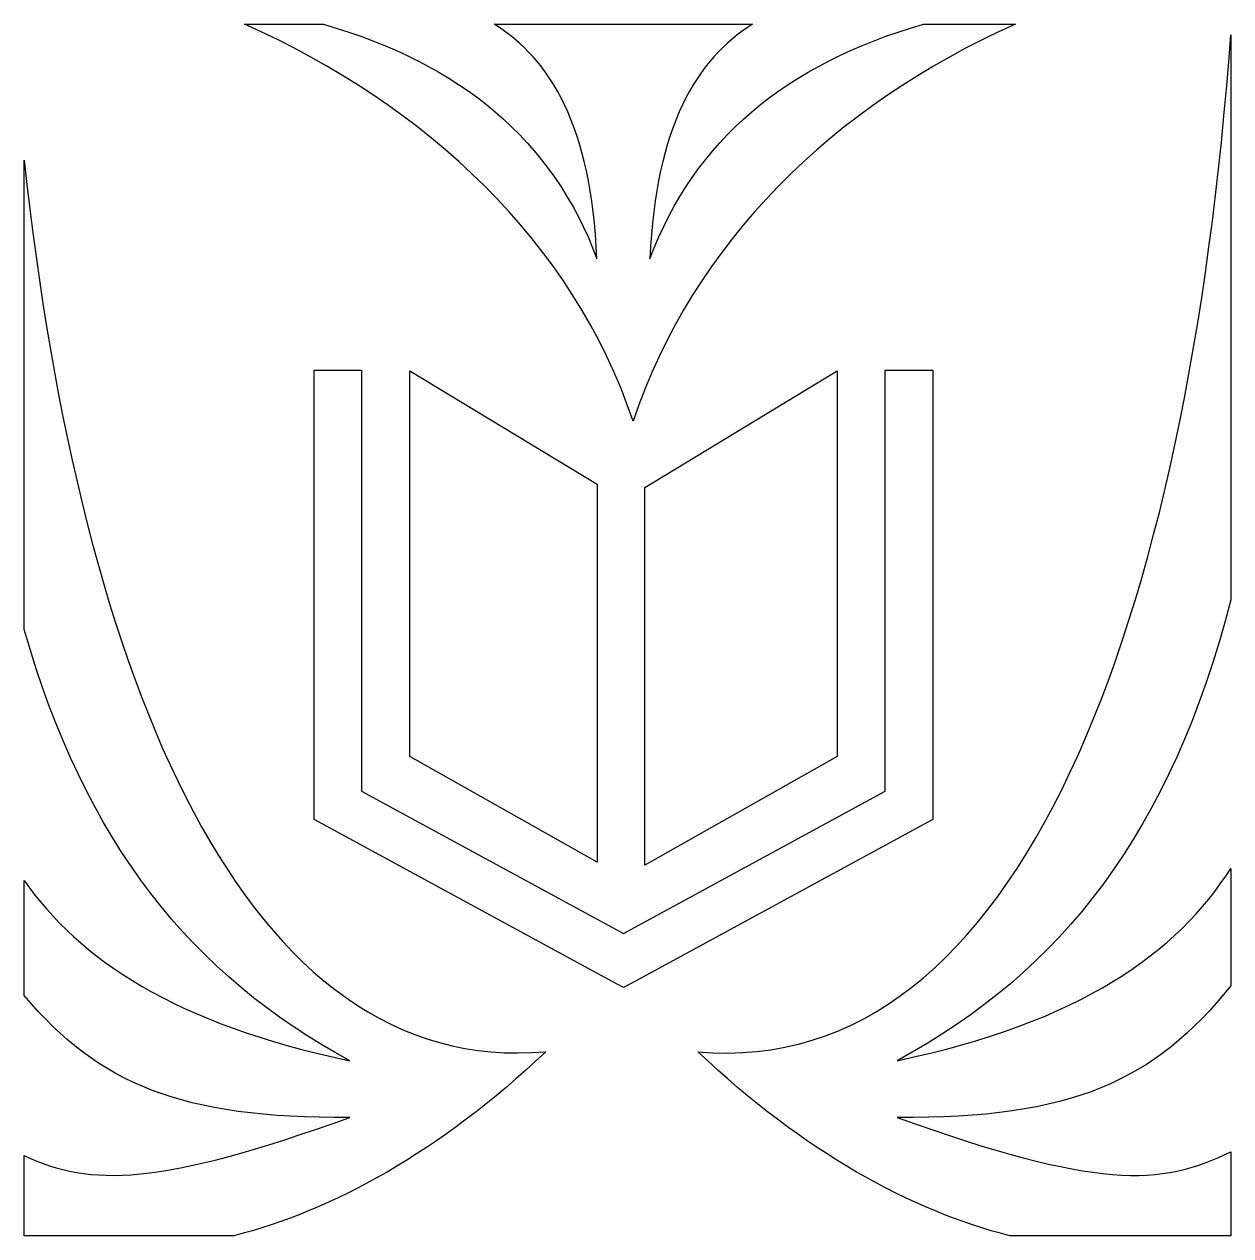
# Model space of a CAD drawing. Header units: centimetres. Extents: x -10 to 10, y -10 to 10.
import ezdxf

# ---------------------------------------------------------------- set-up
doc = ezdxf.new("R2010")
doc.units = ezdxf.units.CM
doc.header["$MEASUREMENT"] = 0
doc.layers.add('Layer 1', color=7, linetype='Continuous')

msp = doc.modelspace()

# ---------------------------------------------------------------- linework, layer by layer
at = {"layer": 'Layer 1'}
for points, knots in [([(-6.36471, 10.03471), (-3.36235, 8.70979), (-0.91054, 6.40333), (0.06591, 3.46705), (0.06591, 3.46705), (1.04231, 6.40333), (3.3952, 8.70979), (6.39237, 10.03471), (6.39237, 10.03471), (6.39237, 10.03471), (4.86774, 10.03471), (4.86774, 10.03471), (4.86774, 10.03471), (2.59902, 9.38465), (1.07962, 8.11775), (0.34523, 6.15526), (0.34523, 6.15526), (0.4396, 8.35111), (1.11585, 9.4587), (2.04249, 10.03471), (2.04249, 10.03471), (2.04249, 10.03471), (-2.23094, 10.03471), (-2.23094, 10.03471), (-2.23094, 10.03471), (-1.30409, 9.4587), (-0.6267, 8.35111), (-0.53241, 6.15526), (-0.53241, 6.15526), (-1.26677, 8.11776), (-2.78612, 9.38465), (-5.05492, 10.03471), (-5.05492, 10.03471), (-5.05492, 10.03471), (-6.36466, 10.03471), (-6.36466, 10.03471), (-6.36466, 10.03471), (-6.36466, 10.03471), (-6.36471, 10.03471), (-6.36471, 10.03471)], [0, 0, 0, 0, 0.09090909, 0.09090909, 0.09090909, 0.09090909, 0.18181818, 0.18181818, 0.18181818, 0.18181818, 0.27272727, 0.27272727, 0.27272727, 0.27272727, 0.36363636, 0.36363636, 0.36363636, 0.36363636, 0.45454545, 0.45454545, 0.45454545, 0.45454545, 0.54545455, 0.54545455, 0.54545455, 0.54545455, 0.63636364, 0.63636364, 0.63636364, 0.63636364, 0.72727273, 0.72727273, 0.72727273, 0.72727273, 0.81818182, 0.81818182, 0.81818182, 0.81818182, 1, 1, 1, 1]), ([(9.95295, 9.85942), (9.25085, 0.22716), (6.50049, -7.44914), (1.13731, -6.96168), (1.13731, -6.96168), (2.88926, -8.6247), (4.67014, -9.59233), (6.29622, -10.00705), (6.29622, -10.00705), (6.29622, -10.00705), (9.95303, -10.00697), (9.95303, -10.00697), (9.95303, -10.00697), (9.95303, -10.00697), (9.95303, -8.61678), (9.95303, -8.61678), (9.95303, -8.61678), (8.80172, -9.19524), (7.72256, -9.23011), (4.43164, -8.05013), (4.43164, -8.05013), (7.3255, -8.07602), (8.69238, -7.44418), (9.95299, -5.8719), (9.95299, -5.8719), (9.95299, -5.8719), (9.95299, -3.92952), (9.95299, -3.92952), (9.95299, -3.92952), (9.07716, -5.31739), (7.46533, -6.47714), (4.43168, -7.11059), (4.43168, -7.11059), (7.16037, -5.63695), (8.96832, -3.32036), (9.95303, 0.51523), (9.95303, 0.51523), (9.95303, 0.51523), (9.95303, 9.85938), (9.95303, 9.85938), (9.95303, 9.85938), (9.95303, 9.85938), (9.95295, 9.85942), (9.95295, 9.85942)], [0, 0, 0, 0, 0.08333333, 0.08333333, 0.08333333, 0.08333333, 0.16666667, 0.16666667, 0.16666667, 0.16666667, 0.25, 0.25, 0.25, 0.25, 0.33333333, 0.33333333, 0.33333333, 0.33333333, 0.41666667, 0.41666667, 0.41666667, 0.41666667, 0.5, 0.5, 0.5, 0.5, 0.58333333, 0.58333333, 0.58333333, 0.58333333, 0.66666667, 0.66666667, 0.66666667, 0.66666667, 0.75, 0.75, 0.75, 0.75, 0.83333333, 0.83333333, 0.83333333, 0.83333333, 1, 1, 1, 1]), ([(-10.00688, 7.78657), (-10.00688, 7.78657), (-10.00688, 0.02235), (-10.00688, 0.02235), (-10.00688, 0.02235), (-8.99654, -3.52048), (-7.2297, -5.70119), (-4.61992, -7.11057), (-4.61992, -7.11057), (-7.50632, -6.50791), (-9.10436, -5.42849), (-10.00688, -4.1298), (-10.00688, -4.1298), (-10.00688, -4.1298), (-10.00688, -6.03263), (-10.00688, -6.03263), (-10.00688, -6.03263), (-8.78177, -7.48675), (-7.41258, -8.07512), (-4.61992, -8.05011), (-4.61992, -8.05011), (-7.78378, -9.18455), (-8.90237, -9.19611), (-10.00688, -8.68136), (-10.00688, -8.68136), (-10.00688, -8.68136), (-10.00688, -10.00699), (-10.00688, -10.00699), (-10.00688, -10.00699), (-10.00688, -10.00699), (-6.5373, -10.00701), (-6.5373, -10.00701), (-6.5373, -10.00701), (-4.91122, -9.59233), (-3.1303, -8.62474), (-1.3783, -6.96164), (-1.3783, -6.96164), (-6.35054, -7.4136), (-9.07632, -0.84855), (-10.00692, 7.78661), (-10.00692, 7.78661), (-10.00692, 7.78661), (-10.00688, 7.78657), (-10.00688, 7.78657)], [0, 0, 0, 0, 0.08333333, 0.08333333, 0.08333333, 0.08333333, 0.16666667, 0.16666667, 0.16666667, 0.16666667, 0.25, 0.25, 0.25, 0.25, 0.33333333, 0.33333333, 0.33333333, 0.33333333, 0.41666667, 0.41666667, 0.41666667, 0.41666667, 0.5, 0.5, 0.5, 0.5, 0.58333333, 0.58333333, 0.58333333, 0.58333333, 0.66666667, 0.66666667, 0.66666667, 0.66666667, 0.75, 0.75, 0.75, 0.75, 0.83333333, 0.83333333, 0.83333333, 0.83333333, 1, 1, 1, 1]), ([(-5.21293, 4.31167), (-5.21293, 4.31167), (-5.21293, -3.1217), (-5.21293, -3.1217), (-5.21293, -3.1217), (-5.21293, -3.1217), (-5.00736, -3.23378), (-5.00736, -3.23378), (-5.00736, -3.23378), (-5.00736, -3.23378), (-0.28189, -5.80076), (-0.28189, -5.80076), (-0.28189, -5.80076), (-0.28189, -5.80076), (-0.09348, -5.90222), (-0.09348, -5.90222), (-0.09348, -5.90222), (-0.09348, -5.90222), (0.09375, -5.80068), (0.09375, -5.80068), (0.09375, -5.80068), (0.09375, -5.80068), (4.81909, -3.2337), (4.81909, -3.2337), (4.81909, -3.2337), (4.81909, -3.2337), (5.02605, -3.1217), (5.02605, -3.1217), (5.02605, -3.1217), (5.02605, -3.1217), (5.02604, 4.31167), (5.02604, 4.31167), (5.02604, 4.31167), (5.02604, 4.31167), (4.23788, 4.31167), (4.23788, 4.31167), (4.23788, 4.31167), (4.23788, 4.31167), (4.23788, -2.65397), (4.23788, -2.65397), (4.23788, -2.65397), (4.23788, -2.65397), (-0.09488, -5.0061), (-0.09488, -5.0061), (-0.09488, -5.0061), (-0.09488, -5.0061), (-4.42502, -2.65397), (-4.42502, -2.65397), (-4.42502, -2.65397), (-4.42502, -2.65397), (-4.42502, 4.31167), (-4.42502, 4.31167), (-4.42502, 4.31167), (-4.42502, 4.31167), (-5.21302, 4.31167), (-5.21302, 4.31167), (-5.21302, 4.31167), (-5.21302, 4.31167), (-5.21293, 4.31167), (-5.21293, 4.31167)], [0, 0, 0, 0, 0.0625, 0.0625, 0.0625, 0.0625, 0.125, 0.125, 0.125, 0.125, 0.1875, 0.1875, 0.1875, 0.1875, 0.25, 0.25, 0.25, 0.25, 0.3125, 0.3125, 0.3125, 0.3125, 0.375, 0.375, 0.375, 0.375, 0.4375, 0.4375, 0.4375, 0.4375, 0.5, 0.5, 0.5, 0.5, 0.5625, 0.5625, 0.5625, 0.5625, 0.625, 0.625, 0.625, 0.625, 0.6875, 0.6875, 0.6875, 0.6875, 0.75, 0.75, 0.75, 0.75, 0.8125, 0.8125, 0.8125, 0.8125, 0.875, 0.875, 0.875, 0.875, 1, 1, 1, 1]), ([(-3.63037, 4.30375), (-3.63037, 4.30375), (-3.63037, -2.08073), (-3.63037, -2.08073), (-3.63037, -2.08073), (-3.63037, -2.08073), (-0.52967, -3.82804), (-0.52967, -3.82804), (-0.52967, -3.82804), (-0.52967, -3.82804), (-0.52967, 2.42466), (-0.52967, 2.42466), (-0.52967, 2.42466), (-0.52967, 2.42466), (-3.63028, 4.30379), (-3.63028, 4.30379), (-3.63028, 4.30379), (-3.63028, 4.30379), (-3.63037, 4.30375), (-3.63037, 4.30375)], [0, 0, 0, 0, 0.16666667, 0.16666667, 0.16666667, 0.16666667, 0.33333333, 0.33333333, 0.33333333, 0.33333333, 0.5, 0.5, 0.5, 0.5, 0.66666667, 0.66666667, 0.66666667, 0.66666667, 1, 1, 1, 1]), ([(3.44204, 4.30375), (3.44204, 4.30375), (0.25836, 2.3733), (0.25836, 2.3733), (0.25836, 2.3733), (0.25836, 2.3733), (0.25836, -3.87549), (0.25836, -3.87549), (0.25836, -3.87549), (0.25836, -3.87549), (3.44204, -2.08074), (3.44204, -2.08074), (3.44204, -2.08074), (3.44204, -2.08074), (3.44204, 4.30375), (3.44204, 4.30375)], [0, 0, 0, 0, 0.2, 0.2, 0.2, 0.2, 0.4, 0.4, 0.4, 0.4, 0.6, 0.6, 0.6, 0.6, 1, 1, 1, 1])]:
    msp.add_open_spline(points, degree=3, knots=knots, dxfattribs=at)

doc.saveas('drawing.dxf')
